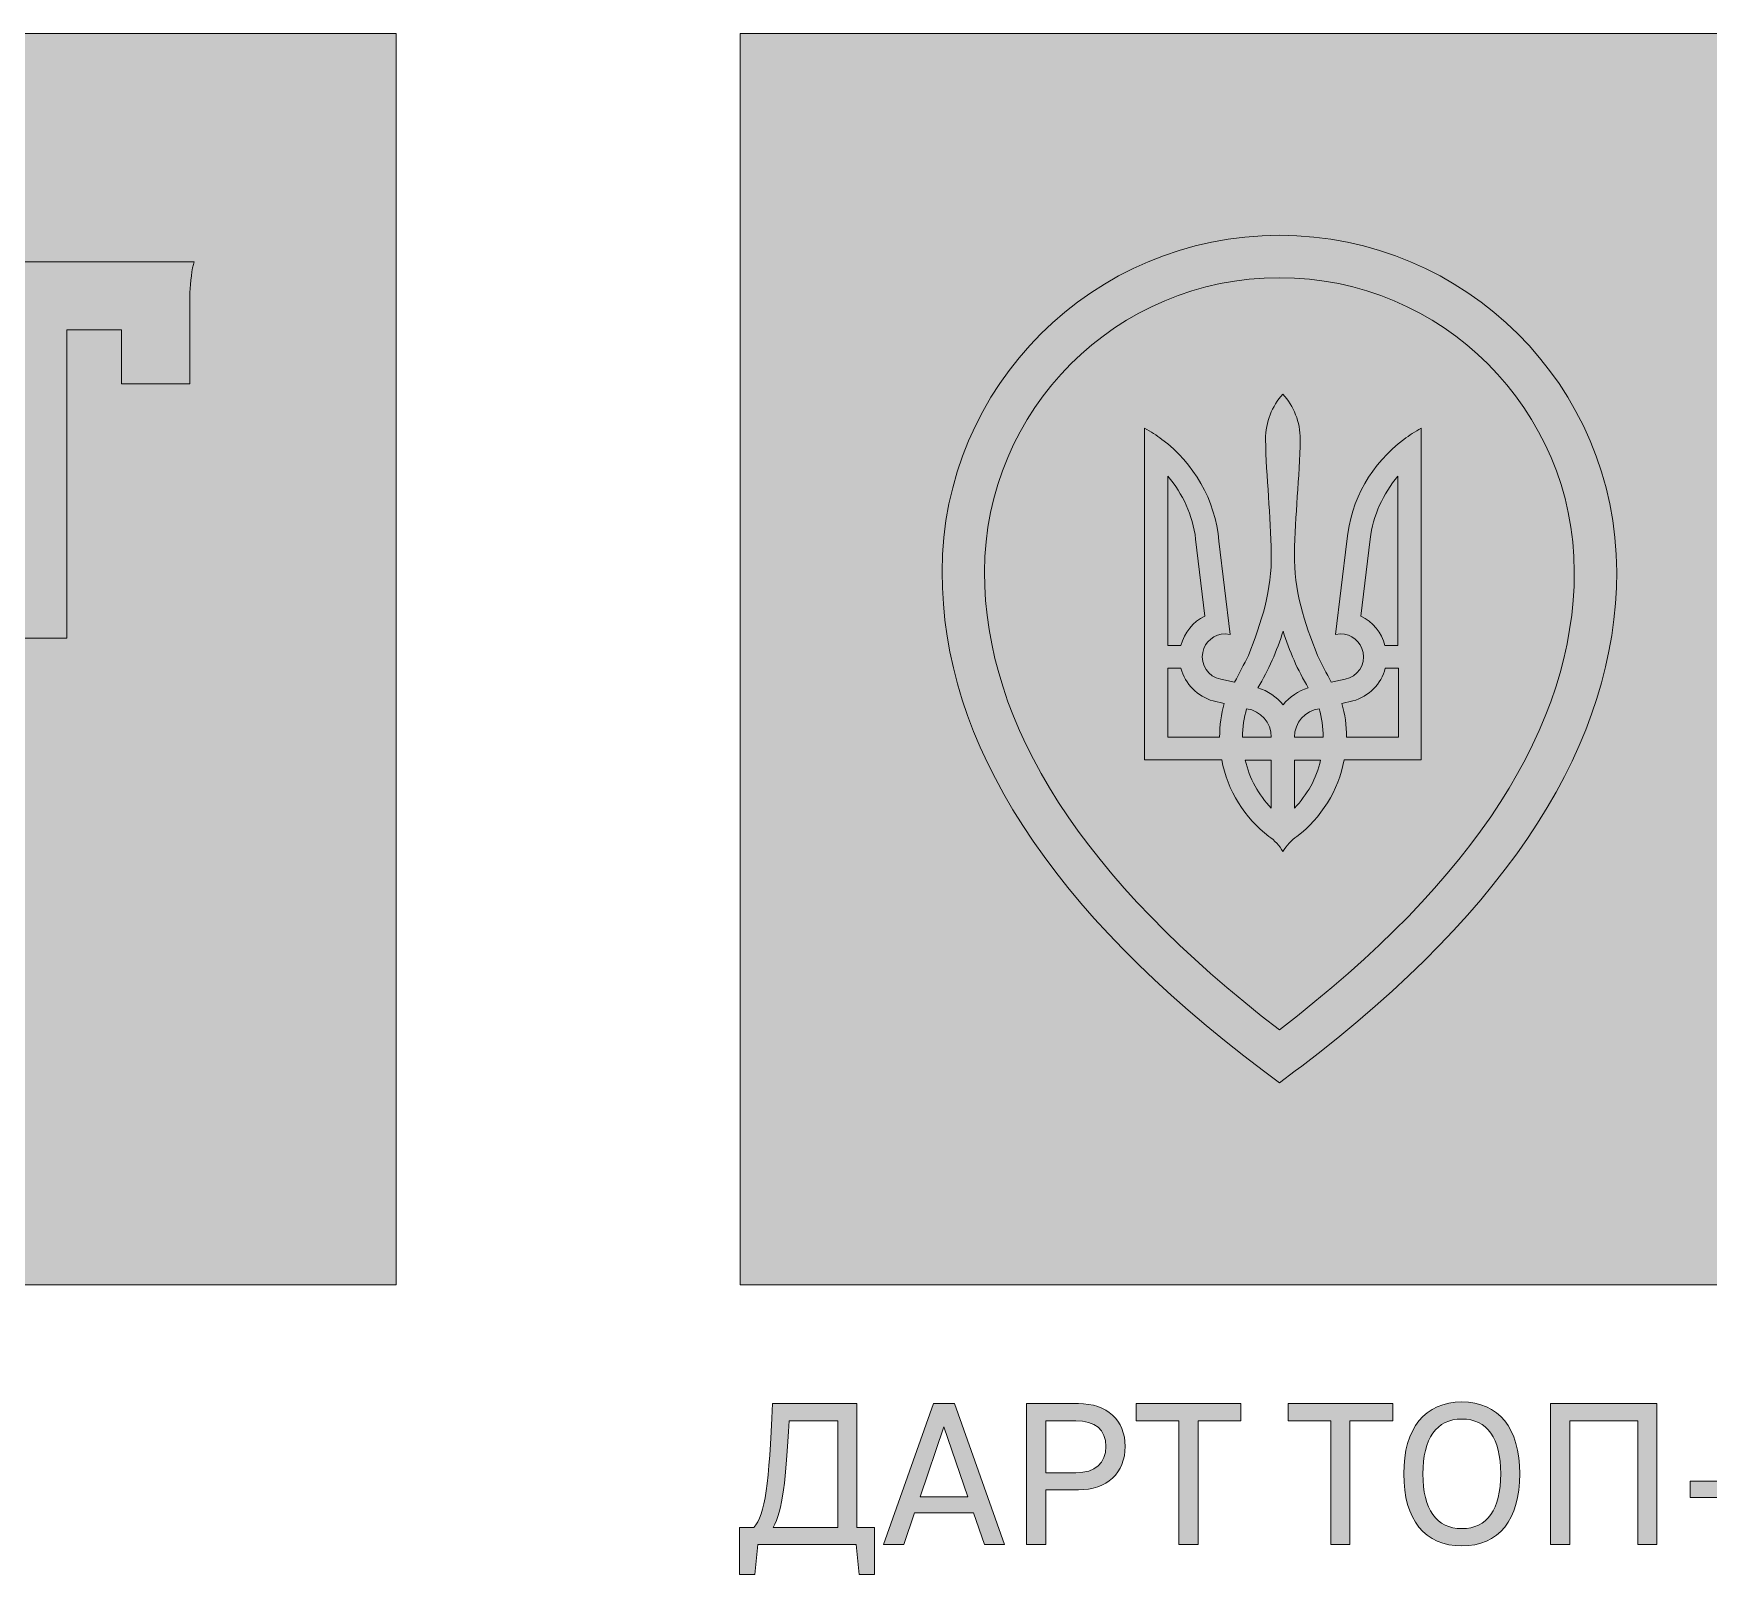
# Model space of a CAD drawing. Header units: millimetres. Extents: x -1334 to 1514, y -1037 to 10.
# Drawn here: x -812 to -729, y -1036.4 to -960 of the extents above; entities that cross this region are included whole.
import ezdxf

# ---------------------------------------------------------------- set-up
doc = ezdxf.new("R2010")
doc.units = ezdxf.units.MM
doc.header["$MEASUREMENT"] = 0
doc.layers.add('bg', color=7, linetype='Continuous', lineweight=0)
doc.layers.add('icons', color=7, linetype='Continuous', lineweight=0)

# ---------------------------------------------------------------- blocks, each defined once
blk = doc.blocks.new('Block_5')
at = {"layer": 'bg'}
blk.add_open_spline([(-808.95, -971.311), (-808.95, -971.311), (-808.95, -971.315), (-808.95, -971.315), (-808.95, -971.315), (-815.483, -971.315), (-815.483, -971.315), (-815.483, -971.315), (-815.483, -971.311), (-815.483, -971.311), (-815.483, -971.311), (-820.383, -971.311), (-820.383, -971.311), (-820.274, -971.614), (-820.196, -972.268), (-820.166, -972.753), (-820.166, -972.753), (-820.166, -979.624), (-820.166, -979.624), (-820.166, -979.624), (-816.788, -979.624), (-816.788, -979.624), (-816.788, -979.624), (-816.788, -974.692), (-816.788, -974.692), (-816.788, -974.692), (-813.998, -974.692), (-813.998, -974.692), (-813.998, -974.692), (-813.998, -989.968), (-813.998, -989.968), (-813.998, -989.968), (-810.368, -989.968), (-810.368, -989.968), (-810.368, -989.968), (-810.368, -974.692), (-810.368, -974.692), (-810.368, -974.692), (-807.649, -974.692), (-807.649, -974.692), (-807.649, -974.692), (-807.649, -977.355), (-807.649, -977.355), (-807.649, -977.355), (-804.271, -977.355), (-804.271, -977.355), (-804.271, -977.355), (-804.271, -972.835), (-804.271, -972.835), (-804.245, -972.344), (-804.164, -971.632), (-804.049, -971.311), (-804.049, -971.311), (-808.95, -971.311), (-808.95, -971.311)], degree=3, knots=[0, 0, 0, 0, 1, 1, 1, 2, 2, 2, 3, 3, 3, 4, 4, 4, 5, 5, 5, 6, 6, 6, 7, 7, 7, 8, 8, 8, 9, 9, 9, 10, 10, 10, 11, 11, 11, 12, 12, 12, 13, 13, 13, 14, 14, 14, 15, 15, 15, 16, 16, 16, 17, 17, 17, 18, 18, 18, 18], dxfattribs=at)
blk = doc.blocks.new('Block_6')
at = {"layer": 'bg'}
for points, knots in [([(-750.292, -970), (-759.518, -970), (-767, -977.465), (-767, -986.672), (-767, -995.195), (-761.659, -1003.436), (-751.083, -1011.402), (-751.083, -1011.402), (-750.292, -1011.998), (-750.292, -1011.998), (-750.292, -1011.998), (-749.502, -1011.402), (-749.502, -1011.402), (-749.502, -1011.402), (-749.185, -1011.166), (-749.185, -1011.166), (-738.82, -1003.27), (-733.581, -995.111), (-733.581, -986.672), (-733.581, -977.465), (-741.064, -970), (-750.292, -970)], [0, 0, 0, 0, 1, 1, 1, 2, 2, 2, 3, 3, 3, 4, 4, 4, 5, 5, 5, 6, 6, 6, 7, 7, 7, 7]), ([(-750.292, -1009.366), (-759.987, -1001.94), (-764.901, -994.306), (-764.901, -986.672), (-764.901, -978.636), (-758.346, -972.099), (-750.292, -972.099), (-742.235, -972.099), (-735.68, -978.636), (-735.68, -986.672), (-735.68, -994.306), (-740.598, -1001.944), (-750.292, -1009.366)], [0, 0, 0, 0, 1, 1, 1, 2, 2, 2, 3, 3, 3, 4, 4, 4, 4]), ([(-746.949, -985.153), (-746.949, -985.153), (-747.506, -989.779), (-747.506, -989.779), (-747.506, -989.779), (-747.256, -989.753), (-747.256, -989.753), (-746.726, -989.755), (-746.25, -990.128), (-746.142, -990.665), (-746.019, -991.279), (-746.42, -991.876), (-747.038, -991.999), (-747.038, -991.999), (-747.722, -992.136), (-747.722, -992.136), (-747.956, -991.699), (-748.189, -991.262), (-748.404, -990.816), (-749.052, -989.201), (-749.584, -987.545), (-749.542, -985.781), (-749.521, -983.887), (-749.288, -981.999), (-749.256, -980.111), (-749.256, -979.249), (-749.58, -978.467), (-750.112, -977.865), (-750.112, -977.865), (-750.121, -977.865), (-750.121, -977.865), (-750.653, -978.465), (-750.977, -979.249), (-750.977, -980.111), (-750.946, -982.003), (-750.712, -983.893), (-750.692, -985.781), (-750.649, -987.544), (-751.181, -989.2), (-751.828, -990.816), (-752.044, -991.262), (-752.277, -991.698), (-752.51, -992.136), (-752.51, -992.136), (-753.195, -991.999), (-753.195, -991.999), (-753.813, -991.877), (-754.215, -991.279), (-754.091, -990.665), (-753.983, -990.128), (-753.507, -989.753), (-752.976, -989.753), (-752.976, -989.753), (-752.727, -989.779), (-752.727, -989.779), (-752.727, -989.779), (-753.284, -985.153), (-753.284, -985.153), (-753.466, -983.095), (-754.536, -981.286), (-756.109, -980.112), (-756.379, -979.911), (-756.666, -979.726), (-756.965, -979.563), (-756.965, -979.563), (-756.965, -995.988), (-756.965, -995.988), (-756.965, -995.988), (-753.148, -995.988), (-753.148, -995.988), (-752.863, -997.525), (-752.01, -998.868), (-750.812, -999.787), (-750.527, -999.982), (-750.288, -1000.239), (-750.116, -1000.54), (-749.945, -1000.239), (-749.706, -999.982), (-749.421, -999.787), (-748.222, -998.866), (-747.37, -997.525), (-747.085, -995.988), (-747.085, -995.988), (-743.268, -995.988), (-743.268, -995.988), (-743.268, -995.988), (-743.268, -979.563), (-743.268, -979.563), (-743.566, -979.726), (-743.853, -979.911), (-744.124, -980.112), (-745.699, -981.288), (-746.766, -983.095), (-746.949, -985.153)], [0, 0, 0, 0, 1, 1, 1, 2, 2, 2, 3, 3, 3, 4, 4, 4, 5, 5, 5, 6, 6, 6, 7, 7, 7, 8, 8, 8, 9, 9, 9, 10, 10, 10, 11, 11, 11, 12, 12, 12, 13, 13, 13, 14, 14, 14, 15, 15, 15, 16, 16, 16, 17, 17, 17, 18, 18, 18, 19, 19, 19, 20, 20, 20, 21, 21, 21, 22, 22, 22, 23, 23, 23, 24, 24, 24, 25, 25, 25, 26, 26, 26, 27, 27, 27, 28, 28, 28, 29, 29, 29, 30, 30, 30, 31, 31, 31, 31]), ([(-755.817, -981.94), (-755.817, -981.94), (-755.813, -981.939), (-755.813, -981.939), (-755.079, -982.8), (-754.585, -983.871), (-754.439, -985.052), (-754.439, -985.052), (-753.985, -988.865), (-753.985, -988.865), (-754.567, -989.154), (-755.007, -989.685), (-755.174, -990.327), (-755.174, -990.327), (-755.817, -990.327), (-755.817, -990.327), (-755.817, -990.327), (-755.817, -981.94), (-755.817, -981.94)], [0, 0, 0, 0, 1, 1, 1, 2, 2, 2, 3, 3, 3, 4, 4, 4, 5, 5, 5, 6, 6, 6, 6]), ([(-746.248, -988.866), (-746.248, -988.866), (-745.794, -985.052), (-745.794, -985.052), (-745.647, -983.873), (-745.153, -982.8), (-744.419, -981.939), (-744.419, -981.939), (-744.416, -981.941), (-744.416, -981.941), (-744.416, -981.941), (-744.416, -990.327), (-744.416, -990.327), (-744.416, -990.327), (-745.059, -990.327), (-745.059, -990.327), (-745.225, -989.685), (-745.666, -989.155), (-746.248, -988.866)], [0, 0, 0, 0, 1, 1, 1, 2, 2, 2, 3, 3, 3, 4, 4, 4, 5, 5, 5, 6, 6, 6, 6]), ([(-750.107, -993.258), (-750.426, -992.865), (-750.859, -992.574), (-751.356, -992.423), (-750.833, -991.546), (-750.413, -990.602), (-750.107, -989.608), (-749.801, -990.602), (-749.381, -991.548), (-748.858, -992.423), (-749.355, -992.573), (-749.788, -992.865), (-750.107, -993.258)], [0, 0, 0, 0, 1, 1, 1, 2, 2, 2, 3, 3, 3, 4, 4, 4, 4]), ([(-753.25, -994.862), (-753.25, -994.862), (-755.817, -994.862), (-755.817, -994.862), (-755.817, -994.862), (-755.817, -991.452), (-755.817, -991.452), (-755.817, -991.452), (-755.815, -991.451), (-755.815, -991.451), (-755.815, -991.451), (-755.168, -991.451), (-755.168, -991.451), (-754.965, -992.236), (-754.35, -992.856), (-753.571, -993.072), (-753.571, -993.072), (-753.022, -993.197), (-753.022, -993.197), (-753.169, -993.726), (-753.25, -994.282), (-753.25, -994.862)], [0, 0, 0, 0, 1, 1, 1, 2, 2, 2, 3, 3, 3, 4, 4, 4, 5, 5, 5, 6, 6, 6, 7, 7, 7, 7]), ([(-744.397, -994.862), (-744.397, -994.862), (-746.965, -994.862), (-746.965, -994.862), (-746.965, -994.286), (-747.045, -993.727), (-747.192, -993.197), (-747.192, -993.197), (-746.644, -993.072), (-746.644, -993.072), (-745.862, -992.856), (-745.247, -992.236), (-745.046, -991.451), (-745.046, -991.451), (-745.044, -991.452), (-745.044, -991.452), (-745.044, -991.452), (-744.397, -991.452), (-744.397, -991.452), (-744.397, -991.452), (-744.397, -994.862), (-744.397, -994.862)], [0, 0, 0, 0, 1, 1, 1, 2, 2, 2, 3, 3, 3, 4, 4, 4, 5, 5, 5, 6, 6, 6, 7, 7, 7, 7]), ([(-752.115, -994.862), (-752.115, -994.376), (-752.043, -993.906), (-751.915, -993.461), (-751.223, -993.558), (-750.69, -994.147), (-750.69, -994.862), (-750.69, -994.862), (-752.115, -994.862), (-752.115, -994.862)], [0, 0, 0, 0, 1, 1, 1, 2, 2, 2, 3, 3, 3, 3]), ([(-749.543, -994.862), (-749.543, -994.146), (-749.01, -993.558), (-748.318, -993.461), (-748.19, -993.906), (-748.117, -994.374), (-748.117, -994.862), (-748.117, -994.862), (-749.543, -994.862), (-749.543, -994.862)], [0, 0, 0, 0, 1, 1, 1, 2, 2, 2, 3, 3, 3, 3]), ([(-750.69, -998.383), (-751.317, -997.731), (-751.773, -996.914), (-751.986, -996.005), (-751.986, -996.005), (-750.69, -996.005), (-750.69, -996.005), (-750.69, -996.005), (-750.69, -998.383), (-750.69, -998.383)], [0, 0, 0, 0, 1, 1, 1, 2, 2, 2, 3, 3, 3, 3]), ([(-749.543, -998.383), (-749.543, -998.383), (-749.543, -996.005), (-749.543, -996.005), (-749.543, -996.005), (-748.247, -996.005), (-748.247, -996.005), (-748.457, -996.914), (-748.914, -997.732), (-749.543, -998.383)], [0, 0, 0, 0, 1, 1, 1, 2, 2, 2, 3, 3, 3, 3])]:
    blk.add_open_spline(points, degree=3, knots=knots, dxfattribs=at)
blk = doc.blocks.new('Block_36')
at = {"layer": 'icons', "true_color": 0x231f20, "transparency": 33554687}
h = blk.add_hatch(color=250, dxfattribs=at)
h.dxf.hatch_style = 2
edge = h.paths.add_edge_path()
edge.add_spline(control_points=[(-772.17, -1034.036), (-772.17, -1034.036), (-772.17, -1028.735), (-772.17, -1028.735), (-772.17, -1028.735), (-774.581, -1028.735), (-774.581, -1028.735), (-774.73, -1031.665), (-774.91, -1033.189), (-775.368, -1034.036), (-775.368, -1034.036), (-772.17, -1034.036), (-772.17, -1034.036)], knot_values=[0, 0, 0, 0, 1, 1, 1, 2, 2, 2, 3, 3, 3, 4, 4, 4, 4], degree=3, periodic=0)
edge = h.paths.add_edge_path()
edge.add_spline(control_points=[(-777.032, -1034.036), (-777.032, -1034.036), (-776.335, -1034.036), (-776.335, -1034.036), (-775.757, -1033.359), (-775.577, -1031.914), (-775.398, -1027.888), (-775.398, -1027.888), (-771.223, -1027.888), (-771.223, -1027.888), (-771.223, -1027.888), (-771.223, -1034.036), (-771.223, -1034.036), (-771.223, -1034.036), (-770.356, -1034.036), (-770.356, -1034.036), (-770.356, -1034.036), (-770.356, -1036.358), (-770.356, -1036.358), (-770.356, -1036.358), (-771.104, -1036.358), (-771.104, -1036.358), (-771.104, -1036.358), (-771.253, -1034.863), (-771.253, -1034.863), (-771.253, -1034.863), (-776.136, -1034.863), (-776.136, -1034.863), (-776.136, -1034.863), (-776.285, -1036.358), (-776.285, -1036.358), (-776.285, -1036.358), (-777.032, -1036.358), (-777.032, -1036.358), (-777.032, -1036.358), (-777.032, -1034.036), (-777.032, -1034.036)], knot_values=[0, 0, 0, 0, 1, 1, 1, 2, 2, 2, 3, 3, 3, 4, 4, 4, 5, 5, 5, 6, 6, 6, 7, 7, 7, 8, 8, 8, 9, 9, 9, 10, 10, 10, 11, 11, 11, 12, 12, 12, 12], degree=3, periodic=0)
h = blk.add_hatch(color=250, dxfattribs=at)
h.dxf.hatch_style = 2
edge = h.paths.add_edge_path()
edge.add_spline(control_points=[(-765.722, -1032.502), (-765.722, -1032.502), (-766.908, -1029.034), (-766.908, -1029.034), (-766.908, -1029.034), (-768.094, -1032.502), (-768.094, -1032.502), (-768.094, -1032.502), (-765.722, -1032.502), (-765.722, -1032.502)], knot_values=[0, 0, 0, 0, 1, 1, 1, 2, 2, 2, 3, 3, 3, 3], degree=3, periodic=0)
edge = h.paths.add_edge_path()
edge.add_spline(control_points=[(-765.443, -1033.299), (-765.443, -1033.299), (-768.373, -1033.299), (-768.373, -1033.299), (-768.373, -1033.299), (-768.901, -1034.863), (-768.901, -1034.863), (-768.901, -1034.863), (-769.907, -1034.863), (-769.907, -1034.863), (-769.907, -1034.863), (-767.426, -1027.888), (-767.426, -1027.888), (-767.426, -1027.888), (-766.38, -1027.888), (-766.38, -1027.888), (-766.38, -1027.888), (-763.909, -1034.863), (-763.909, -1034.863), (-763.909, -1034.863), (-764.905, -1034.863), (-764.905, -1034.863), (-764.905, -1034.863), (-765.443, -1033.299), (-765.443, -1033.299)], knot_values=[0, 0, 0, 0, 1, 1, 1, 2, 2, 2, 3, 3, 3, 4, 4, 4, 5, 5, 5, 6, 6, 6, 7, 7, 7, 8, 8, 8, 8], degree=3, periodic=0)
h = blk.add_hatch(color=250, dxfattribs=at)
h.dxf.hatch_style = 2
edge = h.paths.add_edge_path()
edge.add_spline(control_points=[(-760.381, -1028.735), (-760.381, -1028.735), (-761.866, -1028.735), (-761.866, -1028.735), (-761.866, -1028.735), (-761.866, -1031.316), (-761.866, -1031.316), (-761.866, -1031.316), (-760.371, -1031.316), (-760.371, -1031.316), (-759.414, -1031.316), (-758.886, -1030.848), (-758.886, -1030.011), (-758.886, -1029.184), (-759.414, -1028.735), (-760.381, -1028.735)], knot_values=[0, 0, 0, 0, 1, 1, 1, 2, 2, 2, 3, 3, 3, 4, 4, 4, 5, 5, 5, 5], degree=3, periodic=0)
edge = h.paths.add_edge_path()
edge.add_spline(control_points=[(-761.866, -1034.863), (-761.866, -1034.863), (-762.812, -1034.863), (-762.812, -1034.863), (-762.812, -1034.863), (-762.812, -1027.888), (-762.812, -1027.888), (-762.812, -1027.888), (-760.251, -1027.888), (-760.251, -1027.888), (-758.827, -1027.888), (-757.93, -1028.706), (-757.93, -1030.011), (-757.93, -1031.326), (-758.837, -1032.163), (-760.251, -1032.163), (-760.251, -1032.163), (-761.866, -1032.163), (-761.866, -1032.163), (-761.866, -1032.163), (-761.866, -1034.863), (-761.866, -1034.863)], knot_values=[0, 0, 0, 0, 1, 1, 1, 2, 2, 2, 3, 3, 3, 4, 4, 4, 5, 5, 5, 6, 6, 6, 7, 7, 7, 7], degree=3, periodic=0)
h = blk.add_hatch(color=250, dxfattribs=at)
h.dxf.hatch_style = 2
edge = h.paths.add_edge_path()
edge.add_spline(control_points=[(-754.322, -1034.863), (-754.322, -1034.863), (-755.269, -1034.863), (-755.269, -1034.863), (-755.269, -1034.863), (-755.269, -1028.735), (-755.269, -1028.735), (-755.269, -1028.735), (-757.381, -1028.735), (-757.381, -1028.735), (-757.381, -1028.735), (-757.381, -1027.888), (-757.381, -1027.888), (-757.381, -1027.888), (-752.2, -1027.888), (-752.2, -1027.888), (-752.2, -1027.888), (-752.2, -1028.735), (-752.2, -1028.735), (-752.2, -1028.735), (-754.322, -1028.735), (-754.322, -1028.735), (-754.322, -1028.735), (-754.322, -1034.863), (-754.322, -1034.863)], knot_values=[0, 0, 0, 0, 1, 1, 1, 2, 2, 2, 3, 3, 3, 4, 4, 4, 5, 5, 5, 6, 6, 6, 7, 7, 7, 8, 8, 8, 8], degree=3, periodic=0)
h = blk.add_hatch(color=250, dxfattribs=at)
h.dxf.hatch_style = 2
edge = h.paths.add_edge_path()
edge.add_spline(control_points=[(-746.799, -1034.863), (-746.799, -1034.863), (-747.745, -1034.863), (-747.745, -1034.863), (-747.745, -1034.863), (-747.745, -1028.735), (-747.745, -1028.735), (-747.745, -1028.735), (-749.857, -1028.735), (-749.857, -1028.735), (-749.857, -1028.735), (-749.857, -1027.888), (-749.857, -1027.888), (-749.857, -1027.888), (-744.676, -1027.888), (-744.676, -1027.888), (-744.676, -1027.888), (-744.676, -1028.735), (-744.676, -1028.735), (-744.676, -1028.735), (-746.799, -1028.735), (-746.799, -1028.735), (-746.799, -1028.735), (-746.799, -1034.863), (-746.799, -1034.863)], knot_values=[0, 0, 0, 0, 1, 1, 1, 2, 2, 2, 3, 3, 3, 4, 4, 4, 5, 5, 5, 6, 6, 6, 7, 7, 7, 8, 8, 8, 8], degree=3, periodic=0)
h = blk.add_hatch(color=250, dxfattribs=at)
h.dxf.hatch_style = 2
edge = h.paths.add_edge_path()
edge.add_spline(control_points=[(-743.181, -1031.376), (-743.181, -1033.13), (-742.504, -1034.086), (-741.248, -1034.086), (-740.003, -1034.086), (-739.325, -1033.13), (-739.325, -1031.366), (-739.325, -1029.602), (-740.003, -1028.656), (-741.248, -1028.656), (-742.504, -1028.656), (-743.181, -1029.612), (-743.181, -1031.376)], knot_values=[0, 0, 0, 0, 1, 1, 1, 2, 2, 2, 3, 3, 3, 4, 4, 4, 4], degree=3, periodic=0)
edge = h.paths.add_edge_path()
edge.add_spline(control_points=[(-738.379, -1031.376), (-738.379, -1033.638), (-739.425, -1034.943), (-741.248, -1034.943), (-743.082, -1034.943), (-744.128, -1033.638), (-744.128, -1031.376), (-744.128, -1029.104), (-743.082, -1027.809), (-741.248, -1027.809), (-739.425, -1027.809), (-738.379, -1029.104), (-738.379, -1031.376)], knot_values=[0, 0, 0, 0, 1, 1, 1, 2, 2, 2, 3, 3, 3, 4, 4, 4, 4], degree=3, periodic=0)
h = blk.add_hatch(color=250, dxfattribs=at)
h.dxf.hatch_style = 2
edge = h.paths.add_edge_path()
edge.add_spline(control_points=[(-735.907, -1034.863), (-735.907, -1034.863), (-736.853, -1034.863), (-736.853, -1034.863), (-736.853, -1034.863), (-736.853, -1027.888), (-736.853, -1027.888), (-736.853, -1027.888), (-731.593, -1027.888), (-731.593, -1027.888), (-731.593, -1027.888), (-731.593, -1034.863), (-731.593, -1034.863), (-731.593, -1034.863), (-732.539, -1034.863), (-732.539, -1034.863), (-732.539, -1034.863), (-732.539, -1028.735), (-732.539, -1028.735), (-732.539, -1028.735), (-735.907, -1028.735), (-735.907, -1028.735), (-735.907, -1028.735), (-735.907, -1034.863), (-735.907, -1034.863)], knot_values=[0, 0, 0, 0, 1, 1, 1, 2, 2, 2, 3, 3, 3, 4, 4, 4, 5, 5, 5, 6, 6, 6, 7, 7, 7, 8, 8, 8, 8], degree=3, periodic=0)
h = blk.add_hatch(color=250, dxfattribs=at)
h.dxf.hatch_style = 2
edge = h.paths.add_edge_path()
edge.add_spline(control_points=[(-727.357, -1032.542), (-727.357, -1032.542), (-729.947, -1032.542), (-729.947, -1032.542), (-729.947, -1032.542), (-729.947, -1031.725), (-729.947, -1031.725), (-729.947, -1031.725), (-727.357, -1031.725), (-727.357, -1031.725), (-727.357, -1031.725), (-727.357, -1032.542), (-727.357, -1032.542)], knot_values=[0, 0, 0, 0, 1, 1, 1, 2, 2, 2, 3, 3, 3, 4, 4, 4, 4], degree=3, periodic=0)
at = {"layer": 'icons'}
for points, knots in [([(-777.032, -1034.036), (-777.032, -1034.036), (-776.335, -1034.036), (-776.335, -1034.036), (-775.757, -1033.359), (-775.577, -1031.914), (-775.398, -1027.888), (-775.398, -1027.888), (-771.223, -1027.888), (-771.223, -1027.888), (-771.223, -1027.888), (-771.223, -1034.036), (-771.223, -1034.036), (-771.223, -1034.036), (-770.356, -1034.036), (-770.356, -1034.036), (-770.356, -1034.036), (-770.356, -1036.358), (-770.356, -1036.358), (-770.356, -1036.358), (-771.104, -1036.358), (-771.104, -1036.358), (-771.104, -1036.358), (-771.253, -1034.863), (-771.253, -1034.863), (-771.253, -1034.863), (-776.136, -1034.863), (-776.136, -1034.863), (-776.136, -1034.863), (-776.285, -1036.358), (-776.285, -1036.358), (-776.285, -1036.358), (-777.032, -1036.358), (-777.032, -1036.358), (-777.032, -1036.358), (-777.032, -1034.036), (-777.032, -1034.036)], [0, 0, 0, 0, 1, 1, 1, 2, 2, 2, 3, 3, 3, 4, 4, 4, 5, 5, 5, 6, 6, 6, 7, 7, 7, 8, 8, 8, 9, 9, 9, 10, 10, 10, 11, 11, 11, 12, 12, 12, 12]), ([(-765.443, -1033.299), (-765.443, -1033.299), (-768.373, -1033.299), (-768.373, -1033.299), (-768.373, -1033.299), (-768.901, -1034.863), (-768.901, -1034.863), (-768.901, -1034.863), (-769.907, -1034.863), (-769.907, -1034.863), (-769.907, -1034.863), (-767.426, -1027.888), (-767.426, -1027.888), (-767.426, -1027.888), (-766.38, -1027.888), (-766.38, -1027.888), (-766.38, -1027.888), (-763.909, -1034.863), (-763.909, -1034.863), (-763.909, -1034.863), (-764.905, -1034.863), (-764.905, -1034.863), (-764.905, -1034.863), (-765.443, -1033.299), (-765.443, -1033.299)], [0, 0, 0, 0, 1, 1, 1, 2, 2, 2, 3, 3, 3, 4, 4, 4, 5, 5, 5, 6, 6, 6, 7, 7, 7, 8, 8, 8, 8]), ([(-761.866, -1034.863), (-761.866, -1034.863), (-762.812, -1034.863), (-762.812, -1034.863), (-762.812, -1034.863), (-762.812, -1027.888), (-762.812, -1027.888), (-762.812, -1027.888), (-760.251, -1027.888), (-760.251, -1027.888), (-758.827, -1027.888), (-757.93, -1028.706), (-757.93, -1030.011), (-757.93, -1031.326), (-758.837, -1032.163), (-760.251, -1032.163), (-760.251, -1032.163), (-761.866, -1032.163), (-761.866, -1032.163), (-761.866, -1032.163), (-761.866, -1034.863), (-761.866, -1034.863)], [0, 0, 0, 0, 1, 1, 1, 2, 2, 2, 3, 3, 3, 4, 4, 4, 5, 5, 5, 6, 6, 6, 7, 7, 7, 7]), ([(-754.322, -1034.863), (-754.322, -1034.863), (-755.269, -1034.863), (-755.269, -1034.863), (-755.269, -1034.863), (-755.269, -1028.735), (-755.269, -1028.735), (-755.269, -1028.735), (-757.381, -1028.735), (-757.381, -1028.735), (-757.381, -1028.735), (-757.381, -1027.888), (-757.381, -1027.888), (-757.381, -1027.888), (-752.2, -1027.888), (-752.2, -1027.888), (-752.2, -1027.888), (-752.2, -1028.735), (-752.2, -1028.735), (-752.2, -1028.735), (-754.322, -1028.735), (-754.322, -1028.735), (-754.322, -1028.735), (-754.322, -1034.863), (-754.322, -1034.863)], [0, 0, 0, 0, 1, 1, 1, 2, 2, 2, 3, 3, 3, 4, 4, 4, 5, 5, 5, 6, 6, 6, 7, 7, 7, 8, 8, 8, 8]), ([(-746.799, -1034.863), (-746.799, -1034.863), (-747.745, -1034.863), (-747.745, -1034.863), (-747.745, -1034.863), (-747.745, -1028.735), (-747.745, -1028.735), (-747.745, -1028.735), (-749.857, -1028.735), (-749.857, -1028.735), (-749.857, -1028.735), (-749.857, -1027.888), (-749.857, -1027.888), (-749.857, -1027.888), (-744.676, -1027.888), (-744.676, -1027.888), (-744.676, -1027.888), (-744.676, -1028.735), (-744.676, -1028.735), (-744.676, -1028.735), (-746.799, -1028.735), (-746.799, -1028.735), (-746.799, -1028.735), (-746.799, -1034.863), (-746.799, -1034.863)], [0, 0, 0, 0, 1, 1, 1, 2, 2, 2, 3, 3, 3, 4, 4, 4, 5, 5, 5, 6, 6, 6, 7, 7, 7, 8, 8, 8, 8]), ([(-738.379, -1031.376), (-738.379, -1033.638), (-739.425, -1034.943), (-741.248, -1034.943), (-743.082, -1034.943), (-744.128, -1033.638), (-744.128, -1031.376), (-744.128, -1029.104), (-743.082, -1027.809), (-741.248, -1027.809), (-739.425, -1027.809), (-738.379, -1029.104), (-738.379, -1031.376)], [0, 0, 0, 0, 1, 1, 1, 2, 2, 2, 3, 3, 3, 4, 4, 4, 4]), ([(-735.907, -1034.863), (-735.907, -1034.863), (-736.853, -1034.863), (-736.853, -1034.863), (-736.853, -1034.863), (-736.853, -1027.888), (-736.853, -1027.888), (-736.853, -1027.888), (-731.593, -1027.888), (-731.593, -1027.888), (-731.593, -1027.888), (-731.593, -1034.863), (-731.593, -1034.863), (-731.593, -1034.863), (-732.539, -1034.863), (-732.539, -1034.863), (-732.539, -1034.863), (-732.539, -1028.735), (-732.539, -1028.735), (-732.539, -1028.735), (-735.907, -1028.735), (-735.907, -1028.735), (-735.907, -1028.735), (-735.907, -1034.863), (-735.907, -1034.863)], [0, 0, 0, 0, 1, 1, 1, 2, 2, 2, 3, 3, 3, 4, 4, 4, 5, 5, 5, 6, 6, 6, 7, 7, 7, 8, 8, 8, 8]), ([(-772.17, -1034.036), (-772.17, -1034.036), (-772.17, -1028.735), (-772.17, -1028.735), (-772.17, -1028.735), (-774.581, -1028.735), (-774.581, -1028.735), (-774.73, -1031.665), (-774.91, -1033.189), (-775.368, -1034.036), (-775.368, -1034.036), (-772.17, -1034.036), (-772.17, -1034.036)], [0, 0, 0, 0, 1, 1, 1, 2, 2, 2, 3, 3, 3, 4, 4, 4, 4]), ([(-760.381, -1028.735), (-760.381, -1028.735), (-761.866, -1028.735), (-761.866, -1028.735), (-761.866, -1028.735), (-761.866, -1031.316), (-761.866, -1031.316), (-761.866, -1031.316), (-760.371, -1031.316), (-760.371, -1031.316), (-759.414, -1031.316), (-758.886, -1030.848), (-758.886, -1030.011), (-758.886, -1029.184), (-759.414, -1028.735), (-760.381, -1028.735)], [0, 0, 0, 0, 1, 1, 1, 2, 2, 2, 3, 3, 3, 4, 4, 4, 5, 5, 5, 5]), ([(-743.181, -1031.376), (-743.181, -1033.13), (-742.504, -1034.086), (-741.248, -1034.086), (-740.003, -1034.086), (-739.325, -1033.13), (-739.325, -1031.366), (-739.325, -1029.602), (-740.003, -1028.656), (-741.248, -1028.656), (-742.504, -1028.656), (-743.181, -1029.612), (-743.181, -1031.376)], [0, 0, 0, 0, 1, 1, 1, 2, 2, 2, 3, 3, 3, 4, 4, 4, 4]), ([(-765.722, -1032.502), (-765.722, -1032.502), (-766.908, -1029.034), (-766.908, -1029.034), (-766.908, -1029.034), (-768.094, -1032.502), (-768.094, -1032.502), (-768.094, -1032.502), (-765.722, -1032.502), (-765.722, -1032.502)], [0, 0, 0, 0, 1, 1, 1, 2, 2, 2, 3, 3, 3, 3]), ([(-727.357, -1032.542), (-727.357, -1032.542), (-729.947, -1032.542), (-729.947, -1032.542), (-729.947, -1032.542), (-729.947, -1031.725), (-729.947, -1031.725), (-729.947, -1031.725), (-727.357, -1031.725), (-727.357, -1031.725), (-727.357, -1031.725), (-727.357, -1032.542), (-727.357, -1032.542)], [0, 0, 0, 0, 1, 1, 1, 2, 2, 2, 3, 3, 3, 4, 4, 4, 4])]:
    blk.add_open_spline(points, degree=3, knots=knots, dxfattribs=at)

msp = doc.modelspace()

# ---------------------------------------------------------------- hatches: boundary and pattern name
at = {"layer": 'bg', "true_color": 0x592d2c, "transparency": 33554687}
h = msp.add_hatch(color=29, dxfattribs=at)
h.dxf.hatch_style = 2
h.paths.add_polyline_path([(-794.052, -1022), (-925, -1022), (-925, -960.002), (-794.052, -960.002)])
h = msp.add_hatch(color=29, dxfattribs=at)
h.dxf.hatch_style = 2
h.paths.add_polyline_path([(-646.051, -1021.998), (-777, -1021.998), (-777, -960), (-646.051, -960)])

# ---------------------------------------------------------------- linework, layer by layer
at = {"layer": 'bg'}
for points in [[(-794.052, -1022), (-925, -1022), (-925, -960.002), (-794.052, -960.002)], [(-646.051, -1021.998), (-777, -1021.998), (-777, -960), (-646.051, -960)]]:
    msp.add_lwpolyline(points, close=True, dxfattribs=at)

# ---------------------------------------------------------------- block references
for name in ['Block_5', 'Block_6']:
    msp.add_blockref(name, (0, 0), dxfattribs=at)
at = {"layer": 'icons'}
msp.add_blockref('Block_36', (0, 0), dxfattribs=at)

doc.saveas('drawing.dxf')
